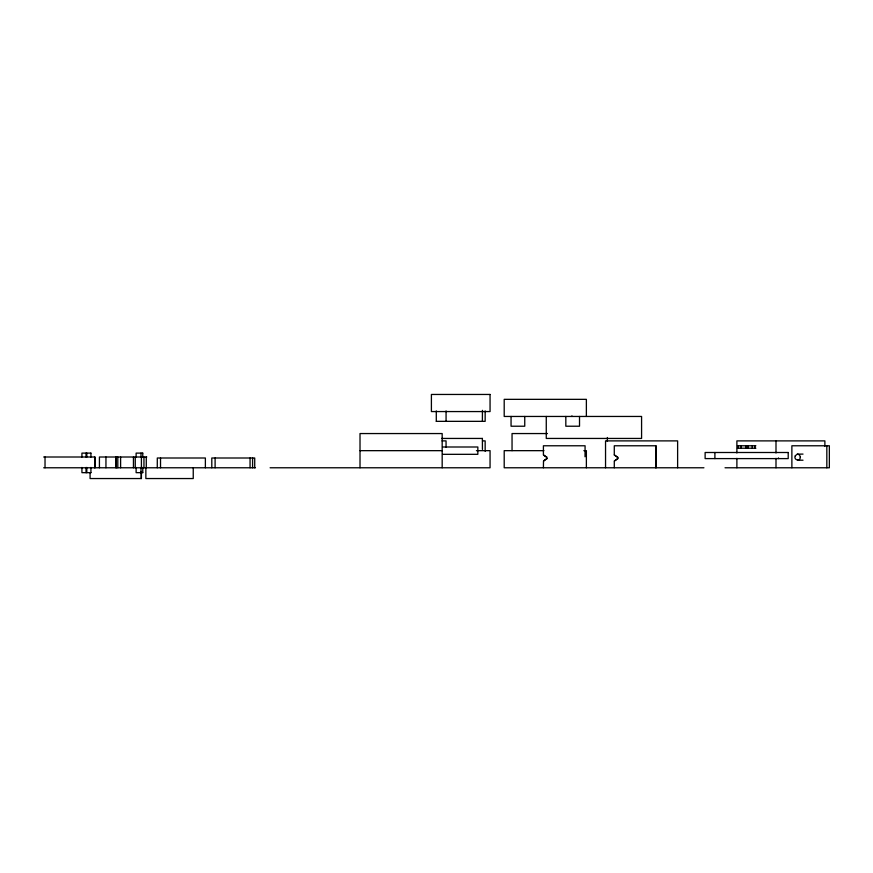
<?xml version="1.0" encoding="UTF-8"?>
<svg xmlns="http://www.w3.org/2000/svg" width="873" height="873" viewBox="0 0 873 873"><rect width="100%" height="100%" fill="white"/><g stroke="black" fill="none" stroke-linecap="round" stroke-linejoin="round"><path stroke-width="1.31" d="M800.323 457.234C800.41 461.904 793.382 460.147 795.172 456.022M795.227 455.892L797.169 454.146L803.018 454.091M617.833 458.554L614.45 460.955L617.931 458.554M543.508 460.999L543.41 467.775M436.314 421.343L485.148 421.343L485.17 410.91M547.458 433.554L512.047 433.554L512.047 450.664M441.662 438.442L482.442 438.442M442.065 440.887L446.048 440.887L446.07 447.402M482.529 440.887L485.148 440.887L485.17 451.319M737.478 445.776L755.865 445.776M442.535 446.998L477.837 446.998L477.837 454.32L442.535 454.331M737.478 448.22L755.865 448.22M360.014 450.664L442.175 450.664M476.418 450.664L490.059 450.664L490.059 467.775L270.106 467.775M543.934 450.664L504.201 450.664L504.201 467.775L703.933 467.775M583.862 450.664L586.372 450.664L586.372 467.775M90.89 453.109L81.942 453.109L81.92 457.016M142.736 453.109L136.133 453.109L136.112 457.016M43.672 457.005L94.961 457.005L94.982 467.775M146.784 457.005L99.424 457.005L99.424 467.775M797.66 460.202L803.018 460.202M43.672 467.775L255.44 467.775M725.027 467.775L829.35 467.775L829.35 445.776L791.876 445.776L791.876 467.775M90.89 472.664L81.942 472.664L81.92 467.448M142.736 472.664L136.133 472.664L136.112 467.448M797.66 454.091L799.548 454.986L800.334 457.146M543.519 454.997L547.055 457.441L543.41 454.942L543.41 445.776L585.085 445.776L585.03 456.775M655.961 467.775L655.961 445.776L614.286 445.776L614.286 454.942L617.931 457.441M614.297 454.953L617.833 457.441M571.924 415.897L571.968 416.454M826.829 445.776L826.829 467.775M824.876 446.267L824.876 440.887L736.888 440.887L736.888 452.989M778.443 457.921L778.443 458.598M775.999 440.887L775.999 452.989M775.999 458.358L775.999 467.775M754.861 445.776L754.861 448.22M752.297 445.776L752.297 448.22M748.085 445.776L748.085 448.22M745.771 445.776L745.771 448.22M741.122 445.776L741.122 448.22M738.416 445.776L738.416 448.22M736.888 458.358L736.888 467.775M714.9 452.509L714.9 458.598M677.623 467.775L677.623 440.887L605.546 440.887L605.546 467.775M655.907 445.776L655.907 467.775M614.286 461.053L614.286 467.775M607.368 437.504L607.368 441.454M586.372 416.454L586.372 399.343L504.201 399.343L504.201 416.454L641.579 416.454L641.579 438.442L546.269 438.442L546.269 416.454M579.519 416.454L579.519 426.22L565.824 426.22L565.824 416.454M524.749 416.454L524.749 426.22L511.054 426.22L511.054 416.454M482.442 410.343L482.387 421.343M482.387 438.442L482.442 449.442M446.07 410.91L446.07 421.343M442.175 467.775L442.175 433.554L360.014 433.554L360.014 467.775M436.293 410.91L436.293 421.343M254.72 467.775L254.72 457.998L211.801 457.998L211.801 467.775M252.592 457.998L252.592 467.775M250.06 457.998L250.06 467.775M215.107 457.998L215.107 467.775M205.373 467.775L205.373 457.998L157.304 457.998L157.271 467.775M193.239 467.775L193.239 478.546L145.856 478.546L145.856 467.775M160.523 457.998L160.523 467.775M146.282 457.005L146.282 467.775M143.947 457.005L143.947 467.775M142.768 453.109L142.768 457.016M142.768 467.448L142.768 472.664M141.415 457.005L141.415 467.775M141.415 471.813L141.415 478.546L90.083 478.546L90.083 473.155M141.208 471.813L141.208 478.546M141 453.109L141 457.016M141 467.448L141 472.664M135.26 457.005L135.26 467.775M133.449 457.005L133.449 467.775M120.605 457.005L120.605 467.775M117.811 457.005L117.811 467.775M116.327 457.005L116.327 467.775M115.891 457.005L115.891 467.775M105.949 457.005L105.949 467.775M94.775 457.005L94.775 467.775M90.923 453.109L90.923 457.016M90.923 467.448L90.923 472.664M86.809 453.109L86.809 457.016M86.809 467.448L86.809 472.664M86.034 453.109L86.034 457.016M86.034 467.448L86.034 472.664M45.025 457.005L45.025 467.775M546.956 458.554L543.65 460.911L547.055 458.554M490.059 394.454L431.404 394.454L431.404 411.565L490.059 411.565L490.059 394.454M788.21 452.498L705.122 452.498L705.122 458.598L788.21 458.609L788.21 452.509M747.102 448.22L747.102 445.776L747.048 448.22"/></g></svg>
